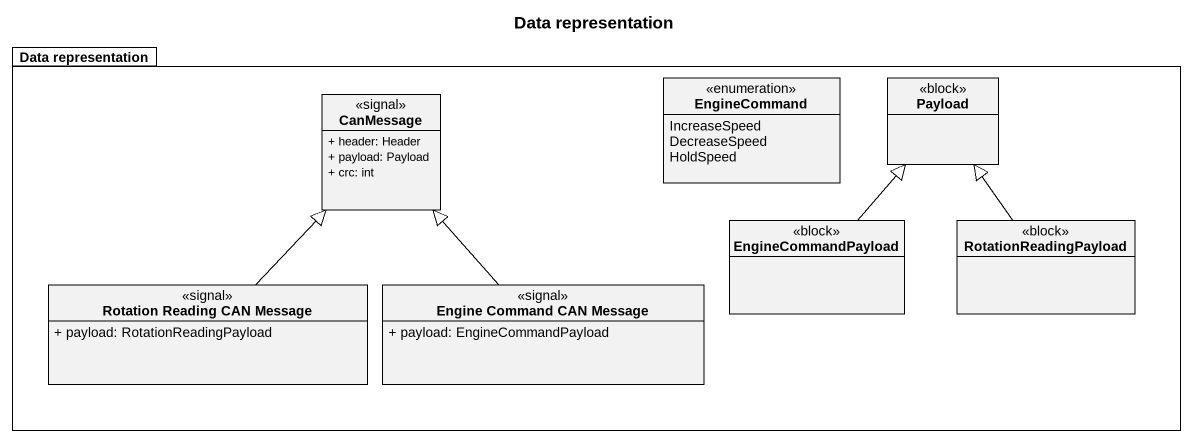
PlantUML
@startuml
title Data representation
hide circle
hide empty members
skinparam classAttributeIconSize 0
package "Data representation" as Data_representation {
  class CanMessage <<signal>> {
    + header: Header
    + payload: Payload
    + crc: int
  }
  enum EngineCommand {
    IncreaseSpeed
    DecreaseSpeed
    HoldSpeed
  }
  class Payload <<block>>
  class EngineCommandPayload <<block>>
  class RotationReadingPayload <<block>>
  class "Rotation Reading CAN Message" as Rotation_Reading_CAN_Message <<signal>> {
    + payload: RotationReadingPayload
  }
  class "Engine Command CAN Message" as Engine_Command_CAN_Message <<signal>> {
    + payload: EngineCommandPayload
  }
}
EngineCommandPayload -up-|> Payload
RotationReadingPayload -up-|> Payload
Rotation_Reading_CAN_Message -up-|> CanMessage
Engine_Command_CAN_Message -up-|> CanMessage
@enduml
